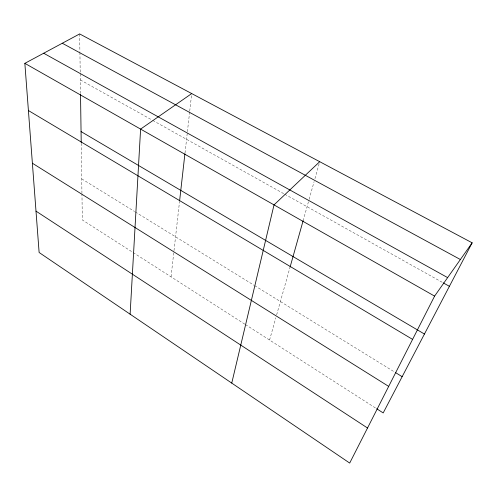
<?xml version="1.0" encoding="UTF-8"?>
<svg xmlns="http://www.w3.org/2000/svg" width="497" height="497" viewBox="0 0 497 497"><rect width="100%" height="100%" fill="white"/><g stroke="black" fill="none" stroke-linecap="round" stroke-linejoin="round"><path stroke-width="0.37" stroke-dasharray="2.48 1.86" d="M171.03 276.841L173.9 251.432M173.987 250.662L179.498 201.794M185.002 153.039L187.326 132.457M187.406 131.693L189.649 111.868M189.73 111.104L191.712 93.573M269.567 340.041L275.816 317.819M276.649 314.856L290.136 266.883M303.083 220.848L308.923 200.067M309.128 199.328L314.11 181.616M314.943 178.665L319.509 162.432M80.315 79.911L152.039 120.019M152.716 120.398L284.035 193.836M284.713 194.215L442.659 282.538M81.738 178.883L134.588 211.511M135.252 211.921L254.023 285.241M254.681 285.651L394.904 372.216M244.772 324.137L82.328 219.947L81.949 193.606M245.425 324.553L376.012 408.317M79.65 33.933L79.905 51.558M79.918 52.322L80.216 73.016M80.222 73.78L80.514 93.79M81.222 143.217L81.937 192.83"/><path stroke-width="0.75" d="M130.115 314.185L140.601 129.096L191.712 93.573M179.585 201.037L184.915 153.797M231.751 383.094L274.021 204.888L319.714 161.693M290.136 266.883L303.083 220.848M472.15 242.816L434.595 296.113L349.695 463.067L39.12 252.495L24.85 63.343L79.65 33.933L472.15 242.816L383.193 412.926L376.664 408.739M62.299 43.245L460.384 259.521M43.686 53.235L447.629 277.618M443.33 282.917L449.406 286.315M24.85 63.343L434.595 296.113M81.054 131.581L424.45 334.04M28.41 110.539L412.591 339.389M395.562 372.626L402.148 376.683M32.386 163.227L388.685 386.399M36.001 211.144L367.525 428.01M80.526 94.56L81.216 142.44"/></g></svg>
